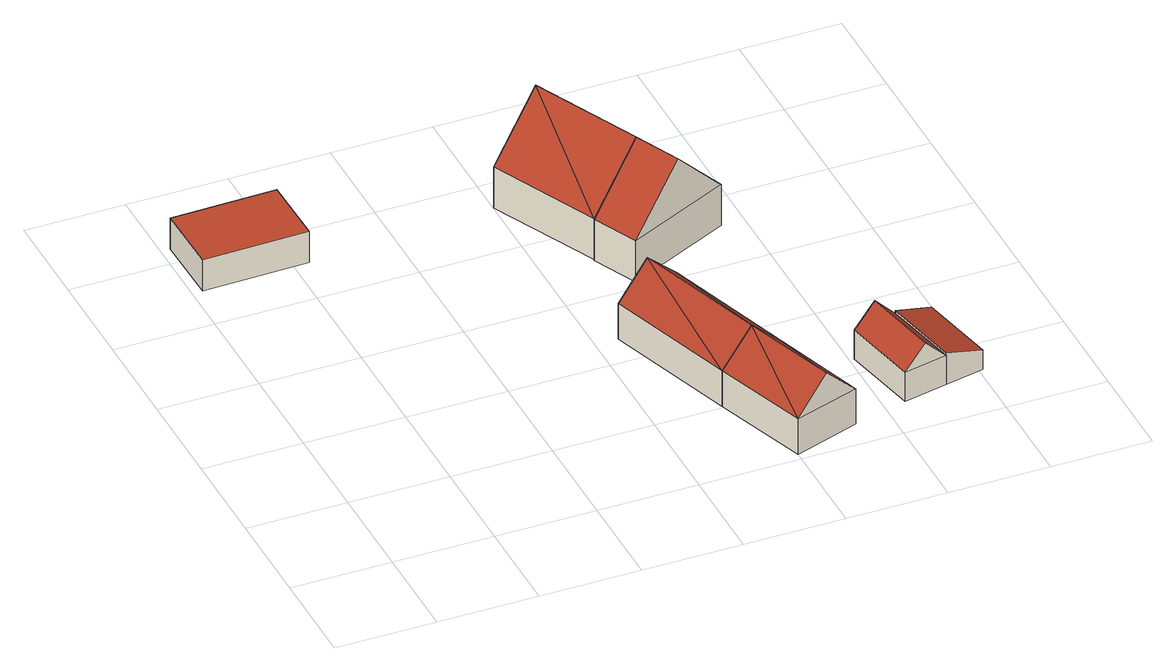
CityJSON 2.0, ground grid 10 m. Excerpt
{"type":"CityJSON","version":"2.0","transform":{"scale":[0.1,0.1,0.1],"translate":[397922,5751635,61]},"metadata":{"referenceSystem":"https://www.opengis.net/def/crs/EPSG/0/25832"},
"CityObjects":{
"building1":{"type":"Building","attributes":{"Gemeindeschluessel":"05515000","Geometrietyp2DReferenz":"3000","function":"51009_1610","roofType":"1000","measuredHeight":3.38},"geometry":[{"type":"Solid","lod":"2","boundaries":[[[[0,1,2,3]],[[4,5,1,0]],[[6,7,5,4]],[[3,2,7,6]],[[4,0,3,6]],[[1,5,7,2]]]],"semantics":{"surfaces":[{"type":"WallSurface"},{"type":"RoofSurface"},{"type":"GroundSurface"}],"values":[[0,0,0,0,1,2]]}}]},
"building2":{"type":"Building","attributes":{"Gemeindeschluessel":"05515000","Geometrietyp2DReferenz":"3000","function":"31001_2700","roofType":"3100","measuredHeight":7.27},"geometry":[{"type":"Solid","lod":"2","boundaries":[[[[8,9,10,11]],[[12,13,9,8]],[[14,15,13,12]],[[11,10,15,14]],[[8,16,12]],[[14,17,11]],[[11,17,16]],[[16,8,11]],[[17,14,12]],[[12,16,17]],[[9,13,15,10]]]],"semantics":{"surfaces":[{"type":"WallSurface"},{"type":"RoofSurface"},{"type":"GroundSurface"}],"values":[[0,0,0,0,0,0,1,1,1,1,2]]}}]},
"building3":{"type":"Building","attributes":{"Gemeindeschluessel":"05515000","Geometrietyp2DReferenz":"3000","function":"31001_2700","roofType":"3100","measuredHeight":7.27},"geometry":[{"type":"Solid","lod":"2","boundaries":[[[[18,19,15,14]],[[20,21,19,18]],[[11,10,21,20]],[[14,15,10,11]],[[18,22,20]],[[11,17,14]],[[22,18,14]],[[14,17,22]],[[20,22,17]],[[17,11,20]],[[19,21,10,15]]]],"semantics":{"surfaces":[{"type":"WallSurface"},{"type":"RoofSurface"},{"type":"GroundSurface"}],"values":[[0,0,0,0,0,0,1,1,1,1,2]]}}]},
"building4":{"type":"Building","attributes":{"name":"Armeloh","Gemeindeschluessel":"05515000","Geometrietyp2DReferenz":"3000","function":"31001_1000","roofType":"3100","measuredHeight":10.44},"address":[{"country":"Germany","locality":"Münster","thoroughfareNumber":"210","thoroughfareName":"Niederort"}],"geometry":[{"type":"Solid","lod":"2","boundaries":[[[[23,24,25,26]],[[27,28,24,23]],[[29,30,28,27]],[[26,25,30,29]],[[23,31,27]],[[29,32,26]],[[26,32,31]],[[31,23,26]],[[32,29,27]],[[27,31,32]],[[24,28,30,25]]]],"semantics":{"surfaces":[{"type":"WallSurface"},{"type":"RoofSurface"},{"type":"GroundSurface"}],"values":[[0,0,0,0,0,0,1,1,1,1,2]]}}]},
"building5":{"type":"Building","attributes":{"Gemeindeschluessel":"05515000","Geometrietyp2DReferenz":"3000","function":"31001_2700","roofType":"3100","measuredHeight":10.47},"geometry":[{"type":"Solid","lod":"2","boundaries":[[[[33,34,35,36]],[[37,38,34,33]],[[39,40,38,37]],[[36,35,40,39]],[[33,41,37]],[[39,32,36]],[[36,32,41,33]],[[37,41,32,39]],[[34,38,40,35]]]],"semantics":{"surfaces":[{"type":"WallSurface"},{"type":"RoofSurface"},{"type":"GroundSurface"}],"values":[[0,0,0,0,0,0,1,1,2]]}}]},
"building6":{"type":"Building","attributes":{"Gemeindeschluessel":"05515000","Geometrietyp2DReferenz":"3000","function":"31001_2700","roofType":"3100","measuredHeight":5.5},"geometry":[{"type":"Solid","lod":"2","boundaries":[[[[42,43,44,45]],[[46,47,43,42]],[[48,49,47,46]],[[45,44,49,48]],[[42,50,46]],[[48,51,45]],[[45,51,50,42]],[[46,50,51,48]],[[43,47,49,44]]]],"semantics":{"surfaces":[{"type":"WallSurface"},{"type":"RoofSurface"},{"type":"GroundSurface"}],"values":[[0,0,0,0,0,0,1,1,2]]}}]},
"building7":{"type":"Building","attributes":{"Gemeindeschluessel":"05515000","Geometrietyp2DReferenz":"3000","function":"31001_2700","roofType":"2100","measuredHeight":3.48},"geometry":[{"type":"Solid","lod":"2","boundaries":[[[[52,53,44,54]],[[55,56,53,52]],[[57,43,56,55]],[[54,44,43,57]],[[55,52,54,57]],[[53,56,43,44]]]],"semantics":{"surfaces":[{"type":"WallSurface"},{"type":"RoofSurface"},{"type":"GroundSurface"}],"values":[[0,0,0,0,1,2]]}}]}
},
"vertices":[
[113,520,40],[113,520,6],[8,518,6],[8,518,40],[114,449,40],[114,449,6],[9,447,40],[9,447,6],
[322,232,44],[322,232,5],[366,100,5],[366,100,44],[389,255,44],[389,255,5],[433,123,44],[433,123,5],[355,243,78],[400,111,78],
[465,27,44],[465,27,5],[399,5,44],[399,5,5],[432,16,78],
[298,458,53],[298,458,8],[349,349,8],[349,349,53],[402,507,53],[402,507,8],[453,399,53],[453,399,8],[350,483,112],[401,374,112],
[475,353,52],[475,353,7],[453,399,7],[453,399,52],[370,304,52],[370,304,7],[349,349,52],[349,349,7],[422,328,112],
[565,53,35],[565,53,3],[549,131,3],[549,131,35],[521,44,35],[521,44,3],[505,122,35],[505,122,3],[543,49,58],[527,127,58],
[588,140,25],[588,140,3],[549,131,38],[604,61,25],[604,61,3],[565,53,38]
]}
